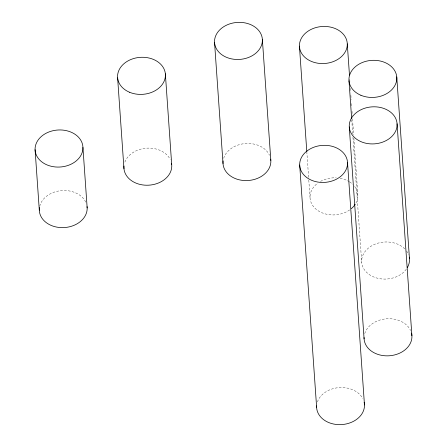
<?xml version="1.0" encoding="UTF-8"?>
<svg xmlns="http://www.w3.org/2000/svg" width="447" height="447" viewBox="0 0 447 447"><rect width="100%" height="100%" fill="white"/><g stroke="black" fill="none" stroke-linecap="round" stroke-linejoin="round"><path stroke-width="0.34" stroke-dasharray="2.23 1.68" d="M349.761 79.292L349.906 81.376M350.392 88.316L350.638 91.791M350.878 95.261L351.169 99.43M351.459 103.592L351.705 107.068M351.996 111.23L352.286 115.399M352.527 118.868L353.644 134.843M353.89 138.313L357.868 195.25M351.728 119.852L352.705 133.77M352.946 137.251L361.707 262.529M306.81 151.667L308.609 177.358M308.804 180.135L310.017 197.496M317.426 401.937A23.959 18.539 -4 0 1 339.111 387.599A23.959 18.539 -4 0 1 362.763 398.551M364.735 333.568A23.959 18.539 -4 0 1 386.845 318.778A23.959 18.539 -4 0 1 410.609 330.573M406.312 269.217A23.959 18.539 -4 0 1 370.943 275.62A23.959 18.539 -4 0 1 368.781 247.778A23.959 18.539 -4 0 1 404.731 248.862M406.58 251.035A23.959 18.539 -4 0 1 408.541 254.645M354.667 186.505A23.959 18.539 -4 0 1 355.952 203.055M349.627 209.95A23.959 18.539 -4 0 1 316.051 209.202A23.959 18.539 -4 0 1 317.834 183.102M320.516 181.387A23.959 18.539 -4 0 1 336.205 177.833M340.122 178.275A23.959 18.539 -4 0 1 349.168 181.633M349.604 181.901A23.959 18.539 -4 0 1 352.75 184.365M223.662 158.305A23.959 18.539 -4 0 1 245.772 143.515A23.959 18.539 -4 0 1 269.535 155.305M124.869 162.088A23.959 18.539 -4 0 1 146.968 148.141A23.959 18.539 -4 0 1 170.257 159.54M39.733 206.223A23.959 18.539 -4 0 1 61.798 190.584A23.959 18.539 -4 0 1 86.031 202.765"/><path stroke-width="0.67" d="M396.752 76.873L409.452 258.522M397.081 123.797A23.959 18.539 -4 0 1 362.221 142.168A23.959 18.539 -4 0 1 360.226 110.118A23.959 18.539 -4 0 1 397.081 123.797L411.905 335.719M347.285 43.879A23.959 18.539 -4 0 1 311.9 61.613A23.959 18.539 -4 0 1 310.888 29.508A23.959 18.539 -4 0 1 347.285 43.879L349.47 75.124M349.006 80.879L351.633 118.461M349.269 126.92L364.087 338.848M347.537 162.758A23.959 18.539 -4 0 1 312.151 180.499A23.959 18.539 -4 0 1 311.14 148.393A23.959 18.539 -4 0 1 347.537 162.758L364.473 404.96M299.429 46.119L306.81 151.667M299.686 165.004L316.621 407.206M262.361 39.353A23.959 18.539 -4 0 1 227.501 57.724A23.959 18.539 -4 0 1 225.506 25.675A23.959 18.539 -4 0 1 262.361 39.353L270.832 160.456M214.549 42.482L223.019 163.58M165.362 73.833L171.709 164.658M117.617 77.839L123.964 168.664M82.93 147.393A23.959 18.539 -4 0 1 47.544 165.127A23.959 18.539 -4 0 1 46.533 133.022A23.959 18.539 -4 0 1 82.93 147.393L87.165 207.944M35.078 149.639L39.308 210.185M364.149 402.334A23.959 18.539 -4 0 1 341.983 424.566A23.959 18.539 -4 0 1 316.638 405.876M411.497 333.104A23.959 18.539 -4 0 1 390.002 355.723A23.959 18.539 -4 0 1 364.07 337.524M409.268 257.209A23.959 18.539 -4 0 1 407.357 267.613M355.225 204.273A23.959 18.539 -4 0 1 351.275 208.688M270.686 159.138A23.959 18.539 -4 0 1 247.225 180.566A23.959 18.539 -4 0 1 223.098 160.931M171.525 163.351A23.959 18.539 -4 0 1 148.706 185.187A23.959 18.539 -4 0 1 123.964 166.016M87.064 206.626A23.959 18.539 -4 0 1 62.966 227.629A23.959 18.539 -4 0 1 39.47 207.537M360.925 95.289A23.959 18.539 -4 0 0 396.813 78.197A23.959 18.539 -4 0 0 360.897 63.144A23.959 18.539 -4 0 0 360.925 95.289M129.535 92.25A23.959 18.539 -4 0 0 165.424 75.157A23.959 18.539 -4 0 0 129.507 60.11A23.959 18.539 -4 0 0 129.535 92.25"/></g></svg>
